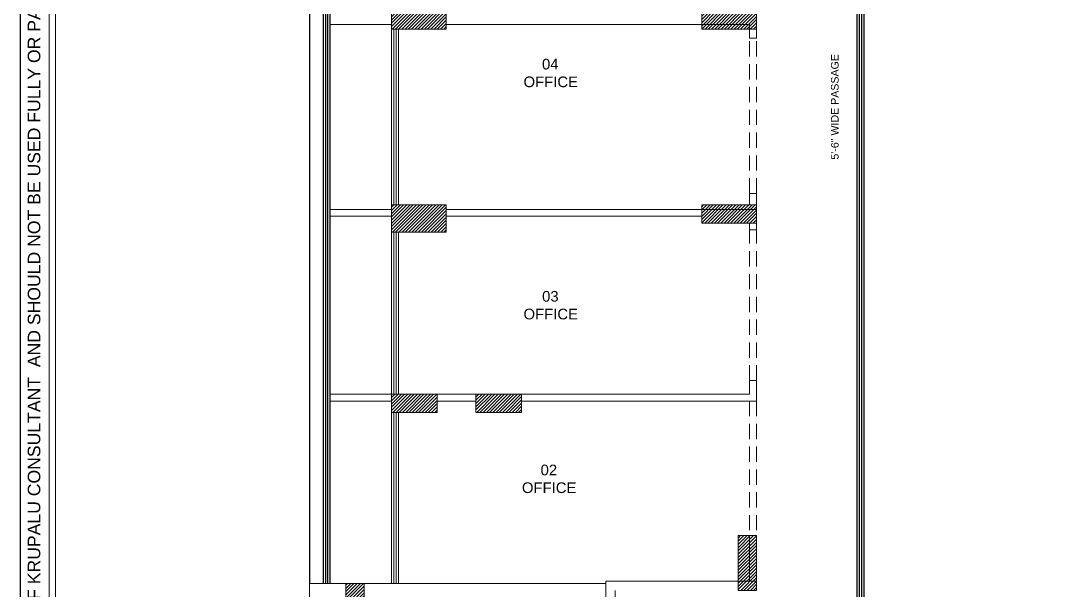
# Model space of a CAD drawing. Header units: inches. Extents: x 1807 to 67852, y 1160 to 20242.
# Drawn here: x 11298 to 11976, y 8657 to 9032 of the extents above; entities that cross this region are included whole.
import ezdxf

# ---------------------------------------------------------------- set-up
doc = ezdxf.new("R2010")
doc.units = ezdxf.units.IN
doc.header["$MEASUREMENT"] = 0
doc.linetypes.add('DASHED', pattern=[0.75, 0.5, -0.25])
for name, color, linetype, lineweight in [('02WINDOW & DOTTED', 8, 'Continuous', 20), ('4 upvc pip', 5, 'Continuous', 30), ('A-HATCH', 252, 'Continuous', 13), ('BLOCK', 7, 'Continuous', 0), ('column_01', 7, 'Continuous', 18), ('HATCH', 8, 'Continuous', 0), ('RAILING', 8, 'Continuous', 25), ('SHOP TEXT', 7, 'Continuous', 15), ('wall', 7, 'Continuous', 20)]:
    doc.layers.add(name, color=color, linetype=linetype, lineweight=lineweight)
doc.styles.add('Krupalu', font='arial.ttf', dxfattribs={"height": 8})
doc.styles.add('Krupalu 1', font='arial.ttf')
pattern_1 = [(45, (0, -2407.892066694796), (-1.060660171779821, 1.060660171779821), [])]

# ---------------------------------------------------------------- blocks, each defined once
blk = doc.blocks.new('rtytrut')
at = {"layer": 'HATCH'}
h = blk.add_hatch(dxfattribs=at)
h.set_pattern_fill('ANSI31', color=256, scale=12, style=0)
h.set_pattern_definition(pattern_1)
h.paths.add_polyline_path([(134987.6783400223, -630534.3932151609), (135023.6783400694, -630534.3932156317), (135023.6783399702, -630552.3932156387), (134987.6783399064, -630552.3932151624)])
h = blk.add_hatch(dxfattribs=at)
h.set_pattern_fill('ANSI31', color=256, scale=12, style=0)
h.set_pattern_definition(pattern_1)
h.paths.add_polyline_path([(135227.678340212, -630540.3932148621), (135191.6783401649, -630540.3932153329), (135191.6783402641, -630552.3932153399), (135227.6783403279, -630552.3932148636)])
h = blk.add_hatch(dxfattribs=at)
h.set_pattern_fill('ANSI31', color=256, scale=12, style=0)
h.set_pattern_definition(pattern_1)
h.paths.add_polyline_path([(134987.6783396145, -630685.8932153919), (135023.6783396615, -630685.8932149211), (135023.6783395623, -630667.8932149141), (134987.6783394985, -630667.8932153904)])
h = blk.add_hatch(dxfattribs=at)
h.set_pattern_fill('ANSI31', color=256, scale=12, style=0)
h.set_pattern_definition(pattern_1)
h.paths.add_polyline_path([(135227.6783392399, -630679.8932147734), (135191.6783391929, -630679.8932143026), (135191.6783392921, -630667.8932142956), (135227.6783393559, -630667.8932147719)])
h = blk.add_hatch(dxfattribs=at)
h.set_pattern_fill('ANSI31', color=256, scale=12, style=0)
h.set_pattern_definition(pattern_1)
h.paths.add_polyline_path([(134987.6783396541, -630804.3932148081), (135017.6783397011, -630804.3932143373), (135017.6783396019, -630792.3932143303), (134987.6783395381, -630792.3932148066)])
h = blk.add_hatch(dxfattribs=at)
h.set_pattern_fill('ANSI31', color=256, scale=12, style=0)
h.set_pattern_definition(pattern_1)
h.paths.add_polyline_path([(135073.1783393292, -630804.3932147392), (135043.1783392822, -630804.3932142684), (135043.1783393814, -630792.3932142614), (135073.1783394451, -630792.3932147376)])
h = blk.add_hatch(dxfattribs=at)
h.set_pattern_fill('ANSI31', color=256, scale=12, style=0)
h.set_pattern_definition(pattern_1)
h.paths.add_polyline_path([(135215.6783395884, -630921.393215023), (135215.6783400592, -630885.393214976), (135227.6783400662, -630885.3932150751), (135227.6783395899, -630921.3932151389)])
h = blk.add_hatch(dxfattribs=at)
h.set_pattern_fill('ANSI31', color=256, scale=12, style=0)
h.set_pattern_definition(pattern_1)
h.paths.add_polyline_path([(134969.6783374654, -630916.8932149205), (134969.6783369947, -630946.8932149676), (134957.6783369877, -630946.8932148684), (134957.6783374639, -630916.8932148046)])
at = {"layer": 'column_01'}
for points in [[(134987.6783400223, -630534.3932151609), (135023.6783400694, -630534.3932156317), (135023.6783399702, -630552.3932156387), (134987.6783399064, -630552.3932151624)], [(135227.678340212, -630540.3932148621), (135191.6783401649, -630540.3932153329), (135191.6783402641, -630552.3932153399), (135227.6783403279, -630552.3932148636)], [(134987.6783396145, -630685.8932153919), (135023.6783396615, -630685.8932149211), (135023.6783395623, -630667.8932149141), (134987.6783394985, -630667.8932153904)], [(135227.6783392399, -630679.8932147734), (135191.6783391929, -630679.8932143026), (135191.6783392921, -630667.8932142956), (135227.6783393559, -630667.8932147719)], [(134987.6783396541, -630804.3932148081), (135017.6783397011, -630804.3932143373), (135017.6783396019, -630792.3932143303), (134987.6783395381, -630792.3932148066)], [(135073.1783393292, -630804.3932147392), (135043.1783392822, -630804.3932142684), (135043.1783393814, -630792.3932142614), (135073.1783394451, -630792.3932147376)], [(135215.6783395884, -630921.393215023), (135215.6783400592, -630885.393214976), (135227.6783400662, -630885.3932150751), (135227.6783395899, -630921.3932151389)], [(134969.6783374654, -630916.8932149205), (134969.6783369947, -630946.8932149676), (134957.6783369877, -630946.8932148684), (134957.6783374639, -630916.8932148046)]]:
    blk.add_lwpolyline(points, close=True, dxfattribs=at)

msp = doc.modelspace()

# ---------------------------------------------------------------- linework, layer by layer
at = {"layer": '02WINDOW & DOTTED', "ltscale": 20}
for p, q in [((11541.84075324483, 9026.17488999074), (11541.84075324483, 8910.674889921589)), ((11541.84075324483, 9026.17488999074), (11541.84075324483, 8910.674889921589)), ((11541.84075324483, 9026.17488999074), (11541.84075324483, 8910.674889921589)), ((11541.84075324483, 9026.17488999074), (11541.84075324483, 8910.674889921589)), ((11543.34075324483, 9026.17488997095), (11543.34075324483, 8910.67488994138)), ((11543.34075324483, 9026.17488997095), (11543.34075324483, 8910.67488994138)), ((11543.34075324483, 9026.17488997095), (11543.34075324483, 8910.67488994138)), ((11543.34075324483, 9026.17488997095), (11543.34075324483, 8910.67488994138)), ((11544.84075324483, 9026.174889951042), (11544.84075324483, 8910.674889961287)), ((11544.84075324483, 9026.174889951042), (11544.84075324483, 8910.674889961287)), ((11544.84075324483, 9026.174889951042), (11544.84075324483, 8910.674889961287)), ((11544.84075324483, 9026.174889951042), (11544.84075324483, 8910.674889961287)), ((11546.34075324488, 9026.174889931252), (11546.34075324488, 8910.674889981077)), ((11546.34075324488, 9026.174889931252), (11546.34075324488, 8910.674889981077)), ((11546.34075324488, 9026.174889931252), (11546.34075324488, 8910.674889981077)), ((11546.34075324488, 9026.174889931252), (11546.34075324488, 8910.674889981077)), ((11541.84075324483, 8892.674889919144), (11541.84075324483, 8786.174890257214)), ((11541.84075324483, 8892.674889919144), (11541.84075324483, 8786.174890257214)), ((11541.84075324483, 8892.674889919144), (11541.84075324483, 8786.174890257214)), ((11541.84075324483, 8892.674889919144), (11541.84075324483, 8786.174890257214)), ((11543.34075324483, 8892.674889938819), (11543.34075324485, 8786.174890256982)), ((11543.34075324483, 8892.674889938819), (11543.34075324485, 8786.174890256982)), ((11543.34075324483, 8892.674889938819), (11543.34075324485, 8786.174890256982)), ((11543.34075324483, 8892.674889938819), (11543.34075324485, 8786.174890256982)), ((11544.84075324483, 8892.674889958376), (11544.84075324483, 8786.174890257098)), ((11544.84075324483, 8892.674889958376), (11544.84075324483, 8786.174890257098)), ((11544.84075324483, 8892.674889958376), (11544.84075324483, 8786.174890257098)), ((11544.84075324483, 8892.674889958376), (11544.84075324483, 8786.174890257098)), ((11546.34075324488, 8892.67488997805), (11546.34075324488, 8786.174890257098)), ((11546.34075324488, 8892.67488997805), (11546.34075324488, 8786.174890257098)), ((11546.34075324488, 8892.67488997805), (11546.34075324488, 8786.174890257098)), ((11546.34075324488, 8892.67488997805), (11546.34075324488, 8786.174890257098)), ((11541.84075324483, 8774.174890518683), (11541.84075324485, 8661.674890257214)), ((11541.84075324483, 8774.174890518683), (11541.84075324485, 8661.674890257214)), ((11541.84075324483, 8774.174890518683), (11541.84075324485, 8661.674890257214)), ((11541.84075324483, 8774.174890518683), (11541.84075324485, 8661.674890257214)), ((11543.34075324483, 8774.1748905422), (11543.34075324485, 8661.674890257214)), ((11543.34075324483, 8774.1748905422), (11543.34075324485, 8661.674890257214)), ((11543.34075324483, 8774.1748905422), (11543.34075324485, 8661.674890257214)), ((11543.34075324483, 8774.1748905422), (11543.34075324485, 8661.674890257214)), ((11544.84075324483, 8774.174890565715), (11544.84075324485, 8661.674890257214)), ((11544.84075324483, 8774.174890565715), (11544.84075324485, 8661.674890257214)), ((11544.84075324483, 8774.174890565715), (11544.84075324485, 8661.674890257214)), ((11544.84075324483, 8774.174890565715), (11544.84075324485, 8661.674890257214)), ((11546.34075324488, 8774.174890589231), (11546.34075324485, 8661.674890257214)), ((11546.34075324488, 8774.174890589231), (11546.34075324485, 8661.674890257214)), ((11546.34075324488, 8774.174890589231), (11546.34075324485, 8661.674890257214)), ((11546.34075324488, 8774.174890589231), (11546.34075324485, 8661.674890257214))]:
    msp.add_line(p, q, dxfattribs=at)
at = {"layer": '02WINDOW & DOTTED', "linetype": 'DASHED', "ltscale": 20}
for p, q in [((11777.34075365714, 8918.17489035314), (11777.34075365714, 9020.174890353373)), ((11777.34075365714, 8918.17489035314), (11777.34075365714, 9020.174890353373)), ((11777.34075365714, 8918.17489035314), (11777.34075365714, 9020.174890353373)), ((11777.34075365714, 8918.17489035314), (11777.34075365714, 9020.174890353373)), ((11781.84075365714, 8918.17489035314), (11781.84075365714, 9020.174890353373)), ((11781.84075365714, 8918.17489035314), (11781.84075365714, 9020.174890353373)), ((11781.84075365714, 8918.17489035314), (11781.84075365714, 9020.174890353373)), ((11781.84075365714, 8918.17489035314), (11781.84075365714, 9020.174890353373)), ((11777.34075365714, 8795.174890353257), (11777.34075365714, 8894.174890353373)), ((11777.34075365714, 8795.174890353257), (11777.34075365714, 8894.174890353373)), ((11777.34075365714, 8795.174890353257), (11777.34075365714, 8894.174890353373)), ((11777.34075365714, 8795.174890353257), (11777.34075365714, 8894.174890353373)), ((11781.84075365714, 8795.174890353257), (11781.84075365714, 8894.174890353373)), ((11781.84075365714, 8795.174890353257), (11781.84075365714, 8894.174890353373)), ((11781.84075365714, 8795.174890353257), (11781.84075365714, 8894.174890353373)), ((11781.84075365714, 8795.174890353257), (11781.84075365714, 8894.174890353373)), ((11777.34075365708, 8781.674890353257), (11777.34075300003, 8693.174890290742)), ((11777.34075365708, 8781.674890353257), (11777.34075300003, 8693.174890290742)), ((11777.34075365708, 8781.674890353257), (11777.34075300003, 8693.174890290742)), ((11777.34075365708, 8781.674890353257), (11777.34075300003, 8693.174890290742)), ((11781.84075365708, 8781.67489031612), (11781.84075300003, 8693.174890253606)), ((11781.84075365708, 8781.67489031612), (11781.84075300003, 8693.174890253606)), ((11781.84075365708, 8781.67489031612), (11781.84075300003, 8693.174890253606)), ((11781.84075365708, 8781.67489031612), (11781.84075300003, 8693.174890253606))]:
    msp.add_line(p, q, dxfattribs=at)
at = {"layer": '4 upvc pip'}
msp.add_lwpolyline([(11297.95126233416, 9838.79226470621), (13721.15252425352, 9838.79226470621), (13721.15252425352, 8125.417635068383), (11297.95126233416, 8125.417635068383)], close=True, dxfattribs=at)
at = {"layer": 'A-HATCH'}
for points in [[(13655.40475003916, 9820.026733048175), (11359.61924405588, 9820.026733048275, 0.4142135623730951), (11316.71679399205, 9777.124282984372), (11316.71679399205, 8191.165409282758, 0.4142135623730951), (11363.69903654837, 8144.183166726254), (13652.34557484106, 8144.183166726254, 0.4142135623730953), (13702.38699259562, 8194.224584480915), (13702.38699259562, 9773.044490491833, 0.4142135623730951)], [(13655.40475003916, 9815.856614902006), (11359.61924405588, 9815.85661490208, 0.4142135623730951), (11320.88691213806, 9777.124282984372), (11320.88691213806, 8191.165409282758, 0.4142135623730951), (11363.69903654837, 8148.353284872497), (13652.34557484106, 8148.353284872497, 0.4142135623731504), (13698.21687444937, 8194.224584480915), (13698.21687444937, 9773.044490491833, 0.4142135623731546)]]:
    msp.add_lwpolyline(points, format="xyb", close=True, dxfattribs=at)
at = {"layer": 'RAILING'}
for p, q in [((11487.83960552733, 9395.174890353373), (11487.83960552733, 8661.674890353257)), ((11487.83960552733, 9395.174890353373), (11487.83960552733, 8661.674890353257)), ((11487.83960552733, 9395.174890353373), (11487.83960552733, 8661.674890353257)), ((11487.83960552733, 9395.174890353373), (11487.83960552733, 8661.674890353257)), ((11496.83960552733, 9395.174890353373), (11496.83960552733, 8661.674890353257)), ((11496.83960552733, 9395.174890353373), (11496.83960552733, 8661.674890353257)), ((11496.83960552733, 9395.174890353373), (11496.83960552733, 8661.674890353257)), ((11496.83960552733, 9395.174890353373), (11496.83960552733, 8661.674890353257)), ((11498.33960552733, 9395.174890353373), (11498.33960552733, 8661.674890353257)), ((11498.33960552733, 9395.174890353373), (11498.33960552733, 8661.674890353257)), ((11498.33960552733, 9395.174890353373), (11498.33960552733, 8661.674890353257)), ((11498.33960552733, 9395.174890353373), (11498.33960552733, 8661.674890353257)), ((11499.83960552733, 9395.174890353373), (11499.83960552733, 8661.674890353257)), ((11499.83960552733, 9395.174890353373), (11499.83960552733, 8661.674890353257)), ((11499.83960552733, 9395.174890353373), (11499.83960552733, 8661.674890353257)), ((11499.83960552733, 9395.174890353373), (11499.83960552733, 8661.674890353257)), ((11501.33960552733, 9395.174890353373), (11501.33960552733, 8661.674890353257)), ((11501.33960552733, 9395.174890353373), (11501.33960552733, 8661.674890353257)), ((11501.33960552733, 9395.174890353373), (11501.33960552733, 8661.674890353257)), ((11501.33960552733, 9395.174890353373), (11501.33960552733, 8661.674890353257)), ((11847.83960552733, 9372.67489035314), (11847.83960552738, 8363.174890664552)), ((11847.83960552733, 9372.67489035314), (11847.83960552738, 8363.174890664552)), ((11847.83960552733, 9372.67489035314), (11847.83960552738, 8363.174890664552)), ((11847.83960552733, 9372.67489035314), (11847.83960552738, 8363.174890664552)), ((11849.33960552733, 9372.67489035314), (11849.33960552738, 8361.674890664552)), ((11849.33960552733, 9372.67489035314), (11849.33960552738, 8361.674890664552)), ((11849.33960552733, 9372.67489035314), (11849.33960552738, 8361.674890664552)), ((11849.33960552733, 9372.67489035314), (11849.33960552738, 8361.674890664552)), ((11850.83960552733, 9368.17489035314), (11850.83960552738, 8360.174890664552)), ((11850.83960552733, 9368.17489035314), (11850.83960552738, 8360.174890664552)), ((11850.83960552733, 9368.17489035314), (11850.83960552738, 8360.174890664552)), ((11850.83960552733, 9368.17489035314), (11850.83960552738, 8360.174890664552)), ((11852.33960552733, 9368.17489035314), (11852.33960552738, 8358.674890664552)), ((11852.33960552733, 9368.17489035314), (11852.33960552738, 8358.674890664552)), ((11852.33960552733, 9368.17489035314), (11852.33960552738, 8358.674890664552)), ((11852.33960552733, 9368.17489035314), (11852.33960552738, 8358.674890664552))]:
    msp.add_line(p, q, dxfattribs=at)
at = {"layer": 'wall'}
for p, q in [((11781.84075365714, 9042.67489035314), (11781.84075365714, 9020.174890353257)), ((11781.84075365714, 9042.67489035314), (11781.84075365714, 9020.174890353257)), ((11781.84075365714, 9042.67489035314), (11781.84075365714, 9020.174890353257)), ((11781.84075365714, 9042.67489035314), (11781.84075365714, 9020.174890353257)), ((11541.84075402973, 9029.174890353257), (11501.33960552733, 9029.174890353024)), ((11541.84075402973, 9029.174890353257), (11501.33960552733, 9029.174890353024)), ((11541.84075402973, 9029.174890353257), (11501.33960552733, 9029.174890353024)), ((11541.84075402973, 9029.174890353257), (11501.33960552733, 9029.174890353024)), ((11541.84075407944, 9026.17488948084), (11541.84075402973, 9029.174890353257)), ((11541.84075407944, 9026.17488948084), (11541.84075402973, 9029.174890353257)), ((11541.84075407944, 9026.17488948084), (11541.84075402973, 9029.174890353257)), ((11541.84075407944, 9026.17488948084), (11541.84075402973, 9029.174890353257)), ((11577.84075403334, 9029.174890353257), (11777.34075365714, 9029.17489035314)), ((11577.8407539941, 9026.174889282469), (11577.84075403334, 9029.174890353257)), ((11577.84075403334, 9029.174890353257), (11777.34075365714, 9029.17489035314)), ((11577.8407539941, 9026.174889282469), (11577.84075403334, 9029.174890353257)), ((11577.84075403334, 9029.174890353257), (11777.34075365714, 9029.17489035314)), ((11577.84075403334, 9029.174890353257), (11777.34075365714, 9029.17489035314)), ((11577.8407539941, 9026.174889282469), (11577.84075403334, 9029.174890353257)), ((11577.8407539941, 9026.174889282469), (11577.84075403334, 9029.174890353257)), ((11777.34075365714, 9029.174890353257), (11777.34075365714, 9020.17489035314)), ((11777.34075365714, 9029.174890353257), (11777.34075365714, 9020.17489035314)), ((11777.34075365714, 9029.174890353257), (11777.34075365714, 9020.17489035314)), ((11777.34075365714, 9029.174890353257), (11777.34075365714, 9020.17489035314)), ((11541.84075407944, 9026.17488948084), (11577.8407539941, 9026.174889282469)), ((11541.84075407944, 9026.17488948084), (11577.8407539941, 9026.174889282469)), ((11541.84075407944, 9026.17488948084), (11577.8407539941, 9026.174889282469)), ((11541.84075407944, 9026.17488948084), (11577.8407539941, 9026.174889282469)), ((11777.34075365711, 9020.17489035314), (11781.84075365714, 9020.174890353257)), ((11777.34075365711, 9020.17489035314), (11781.84075365714, 9020.174890353257)), ((11777.34075365711, 9020.17489035314), (11781.84075365714, 9020.174890353257)), ((11777.34075365711, 9020.17489035314), (11781.84075365714, 9020.174890353257)), ((11777.34075365711, 8918.17489035314), (11781.84075365714, 8918.17489035314)), ((11777.34075365714, 8918.17489035314), (11777.34075365711, 8910.674890599825)), ((11777.34075365711, 8918.17489035314), (11781.84075365714, 8918.17489035314)), ((11777.34075365714, 8918.17489035314), (11777.34075365711, 8910.674890599825)), ((11777.34075365711, 8918.17489035314), (11781.84075365714, 8918.17489035314)), ((11777.34075365714, 8918.17489035314), (11777.34075365711, 8910.674890599825)), ((11777.34075365711, 8918.17489035314), (11781.84075365714, 8918.17489035314)), ((11777.34075365714, 8918.17489035314), (11777.34075365711, 8910.674890599825)), ((11781.84075365714, 8918.17489035314), (11781.84075365714, 8894.174890353257)), ((11781.84075365714, 8918.17489035314), (11781.84075365714, 8894.174890353257)), ((11781.84075365714, 8918.17489035314), (11781.84075365714, 8894.174890353257)), ((11781.84075365714, 8918.17489035314), (11781.84075365714, 8894.174890353257)), ((11541.84075357076, 8907.674890353257), (11501.33960552733, 8907.674890353257)), ((11541.84075357076, 8907.674890353257), (11501.33960552733, 8907.674890353257)), ((11541.84075357076, 8907.674890353257), (11501.33960552733, 8907.674890353257)), ((11541.84075357076, 8907.674890353257), (11501.33960552733, 8907.674890353257)), ((11541.84075362187, 8907.674890353257), (11541.84075365595, 8910.674890216003)), ((11541.84075365595, 8910.674890216003), (11577.84075358624, 8910.674890216003)), ((11541.84075362187, 8907.674890353257), (11541.84075365595, 8910.674890216003)), ((11541.84075365595, 8910.674890216003), (11577.84075358624, 8910.674890216003)), ((11541.84075365595, 8910.674890216003), (11577.84075358624, 8910.674890216003)), ((11541.84075362187, 8907.674890353257), (11541.84075365595, 8910.674890216003)), ((11541.84075362187, 8907.674890353257), (11541.84075365595, 8910.674890216003)), ((11541.84075365595, 8910.674890216003), (11577.84075358624, 8910.674890216003)), ((11577.84075358624, 8910.674890216003), (11577.84075358624, 8907.67489035314)), ((11577.84075358624, 8910.674890216003), (11577.84075358624, 8907.67489035314)), ((11577.84075358624, 8910.674890216003), (11577.84075358624, 8907.67489035314)), ((11577.84075358624, 8910.674890216003), (11577.84075358624, 8907.67489035314)), ((11577.84075358624, 8907.67489035314), (11781.84075365714, 8907.674890353024)), ((11577.84075358624, 8907.67489035314), (11781.84075365714, 8907.674890353024)), ((11577.84075358624, 8907.67489035314), (11781.84075365714, 8907.674890353024)), ((11577.84075358624, 8907.67489035314), (11781.84075365714, 8907.674890353024)), ((11541.84075357076, 8903.174890353257), (11501.33960552733, 8903.174890353257)), ((11541.84075357076, 8903.174890353257), (11501.33960552733, 8903.174890353257)), ((11541.84075357076, 8903.174890353257), (11501.33960552733, 8903.174890353257)), ((11541.84075357076, 8903.174890353257), (11501.33960552733, 8903.174890353257)), ((11541.84075345152, 8892.67488993684), (11541.84075357076, 8903.17489035314)), ((11541.84075345152, 8892.67488993684), (11541.84075357076, 8903.17489035314)), ((11541.84075345152, 8892.67488993684), (11541.84075357076, 8903.17489035314)), ((11541.84075345152, 8892.67488993684), (11541.84075357076, 8903.17489035314)), ((11577.84075358624, 8903.17489035349), (11745.8407532764, 8903.174890353257)), ((11577.84075358624, 8903.17489035349), (11577.84075358624, 8892.67488993684)), ((11577.84075358624, 8903.17489035349), (11745.8407532764, 8903.174890353257)), ((11577.84075358624, 8903.17489035349), (11577.84075358624, 8892.67488993684)), ((11577.84075358624, 8903.17489035349), (11745.8407532764, 8903.174890353257)), ((11577.84075358624, 8903.17489035349), (11745.8407532764, 8903.174890353257)), ((11577.84075358624, 8903.17489035349), (11577.84075358624, 8892.67488993684)), ((11577.84075358624, 8903.17489035349), (11577.84075358624, 8892.67488993684)), ((11777.34075365711, 8898.674890353257), (11777.34075365711, 8894.174890353257)), ((11777.34075365711, 8898.674890353257), (11777.34075365711, 8894.174890353257)), ((11777.34075365711, 8898.674890353257), (11777.34075365711, 8894.174890353257)), ((11777.34075365711, 8898.674890353257), (11777.34075365711, 8894.174890353257)), ((11777.34075365711, 8894.174890353257), (11781.84075365714, 8894.174890353257)), ((11777.34075365711, 8894.174890353257), (11781.84075365714, 8894.174890353257)), ((11777.34075365711, 8894.174890353257), (11781.84075365714, 8894.174890353257)), ((11777.34075365711, 8894.174890353257), (11781.84075365714, 8894.174890353257)), ((11541.84075345152, 8892.67488993684), (11577.84075358624, 8892.67488993684)), ((11541.84075345152, 8892.67488993684), (11577.84075358624, 8892.67488993684)), ((11541.84075345152, 8892.67488993684), (11577.84075358624, 8892.67488993684)), ((11541.84075345152, 8892.67488993684), (11577.84075358624, 8892.67488993684)), ((11777.34075365711, 8795.17489035314), (11781.84075365714, 8795.174890353257)), ((11777.34075365711, 8795.17489035314), (11777.34075365711, 8786.17489035314)), ((11777.34075365711, 8795.17489035314), (11781.84075365714, 8795.174890353257)), ((11777.34075365711, 8795.17489035314), (11777.34075365711, 8786.17489035314)), ((11777.34075365711, 8795.17489035314), (11781.84075365714, 8795.174890353257)), ((11777.34075365711, 8795.17489035314), (11777.34075365711, 8786.17489035314)), ((11777.34075365711, 8795.17489035314), (11781.84075365714, 8795.174890353257)), ((11777.34075365711, 8795.17489035314), (11777.34075365711, 8786.17489035314)), ((11781.84075365714, 8795.174890353257), (11781.84075365708, 8781.67489031612)), ((11781.84075365714, 8795.174890353257), (11781.84075365708, 8781.67489031612)), ((11781.84075365714, 8795.174890353257), (11781.84075365708, 8781.67489031612)), ((11781.84075365714, 8795.174890353257), (11781.84075365708, 8781.67489031612)), ((11541.84075353095, 8786.17489035314), (11501.33960552733, 8786.174890353373)), ((11541.84075353095, 8786.17489035314), (11501.33960552733, 8786.174890353373)), ((11541.84075353095, 8786.17489035314), (11501.33960552733, 8786.174890353373)), ((11541.84075353095, 8786.17489035314), (11501.33960552733, 8786.174890353373)), ((11541.84075353095, 8786.17489035314), (11777.34075365711, 8786.17489035314)), ((11541.84075353095, 8786.17489035314), (11777.34075365711, 8786.17489035314)), ((11541.84075353095, 8786.17489035314), (11777.34075365711, 8786.17489035314)), ((11541.84075353095, 8786.17489035314), (11777.34075365711, 8786.17489035314)), ((11541.84075353095, 8781.67489035314), (11501.33960552733, 8781.67489035314)), ((11541.84075353095, 8781.67489035314), (11501.33960552733, 8781.67489035314)), ((11541.84075353095, 8781.67489035314), (11501.33960552733, 8781.67489035314)), ((11541.84075353095, 8781.67489035314), (11501.33960552733, 8781.67489035314)), ((11571.84075366302, 8781.674890353257), (11597.34075340527, 8781.674890353257)), ((11571.84075366302, 8781.674890353257), (11597.34075340527, 8781.674890353257)), ((11571.84075366302, 8781.674890353257), (11597.34075340527, 8781.674890353257)), ((11571.84075366302, 8781.674890353257), (11597.34075340527, 8781.674890353257)), ((11627.34075335312, 8781.674890353257), (11781.84075365708, 8781.674890353257)), ((11627.34075335312, 8781.674890353257), (11781.84075365708, 8781.674890353257)), ((11627.34075335312, 8781.674890353257), (11781.84075365708, 8781.674890353257)), ((11627.34075335312, 8781.674890353257), (11781.84075365708, 8781.674890353257)), ((11777.34075365711, 8693.174890290858), (11777.34075365714, 8663.174890353257)), ((11781.84075409015, 8693.174890253606), (11777.34075365711, 8693.174890253606)), ((11777.34075365711, 8693.174890290858), (11777.34075365714, 8663.174890353257)), ((11781.84075409015, 8693.174890253606), (11777.34075365711, 8693.174890253606)), ((11781.84075409015, 8693.174890253606), (11777.34075365711, 8693.174890253606)), ((11777.34075365711, 8693.174890290858), (11777.34075365714, 8663.174890353257)), ((11777.34075365711, 8693.174890290858), (11777.34075365714, 8663.174890353257)), ((11781.84075409015, 8693.174890253606), (11777.34075365711, 8693.174890253606)), ((11781.84075365714, 8693.174890253606), (11781.84075365714, 8657.174890356982)), ((11781.84075365714, 8693.174890253606), (11781.84075365714, 8657.174890356982)), ((11781.84075365714, 8693.174890253606), (11781.84075365714, 8657.174890356982)), ((11781.84075365714, 8693.174890253606), (11781.84075365714, 8657.174890356982)), ((11682.83960552733, 8663.174890353257), (11781.84075365714, 8663.174890353257)), ((11682.83960552733, 8663.174890353257), (11682.83960552733, 8591.17489035314)), ((11682.83960552733, 8663.174890353257), (11781.84075365714, 8663.174890353257)), ((11682.83960552733, 8663.174890353257), (11682.83960552733, 8591.17489035314)), ((11682.83960552733, 8663.174890353257), (11781.84075365714, 8663.174890353257)), ((11682.83960552733, 8663.174890353257), (11682.83960552733, 8591.17489035314)), ((11682.83960552733, 8663.174890353257), (11781.84075365714, 8663.174890353257)), ((11682.83960552733, 8663.174890353257), (11682.83960552733, 8591.17489035314)), ((11487.83960552733, 8661.674890353257), (11682.83960552733, 8661.674890353373)), ((11487.83960552733, 8661.674890353257), (11487.83960552733, 8652.674890353257)), ((11487.83960552733, 8661.674890353257), (11682.83960552733, 8661.674890353373)), ((11487.83960552733, 8661.674890353257), (11487.83960552733, 8652.674890353257)), ((11487.83960552733, 8661.674890353257), (11682.83960552733, 8661.674890353373)), ((11487.83960552733, 8661.674890353257), (11682.83960552733, 8661.674890353373)), ((11487.83960552733, 8661.674890353257), (11487.83960552733, 8652.674890353257)), ((11487.83960552733, 8661.674890353257), (11487.83960552733, 8652.674890353257)), ((11688.83960552733, 8657.174890356982), (11688.83960552733, 8597.174890353257)), ((11688.83960552733, 8657.174890356982), (11688.83960552733, 8597.174890353257)), ((11688.83960552733, 8657.174890356982), (11688.83960552733, 8597.174890353257)), ((11688.83960552733, 8657.174890356982), (11688.83960552733, 8597.174890353257))]:
    msp.add_line(p, q, dxfattribs=at)
for points in [[(11777.34075432062, 9026.174890422059), (11745.84075428808, 9026.174889988877), (11745.84075426328, 9029.174890353257)], [(11777.34075432062, 9026.174890422059), (11745.84075428808, 9026.174889988877), (11745.84075426328, 9029.174890353257)], [(11777.34075432062, 9026.174890422059), (11745.84075428808, 9026.174889988877), (11745.84075426328, 9029.174890353257)], [(11777.34075432062, 9026.174890422059), (11745.84075428808, 9026.174889988877), (11745.84075426328, 9029.174890353257)], [(11745.84075333592, 8907.67489035314), (11745.84075337562, 8910.674891033123), (11777.34075365711, 8910.674890599825)], [(11745.84075333592, 8907.67489035314), (11745.84075337562, 8910.674891033123), (11777.34075365711, 8910.674890599825)], [(11745.84075333592, 8907.67489035314), (11745.84075337562, 8910.674891033123), (11777.34075365711, 8910.674890599825)], [(11745.84075333592, 8907.67489035314), (11745.84075337562, 8910.674891033123), (11777.34075365711, 8910.674890599825)], [(11777.34075365711, 8898.674890353257), (11745.84075321686, 8898.674890613678), (11745.8407532764, 8903.174890353257)], [(11777.34075365711, 8898.674890353257), (11745.84075321686, 8898.674890613678), (11745.8407532764, 8903.174890353257)], [(11777.34075365711, 8898.674890353257), (11745.84075321686, 8898.674890613678), (11745.8407532764, 8903.174890353257)], [(11777.34075365711, 8898.674890353257), (11745.84075321686, 8898.674890613678), (11745.8407532764, 8903.174890353257)], [(11597.34075340527, 8786.17489035314), (11597.34075340527, 8786.174891067349), (11627.34075335312, 8786.174891067349)], [(11597.34075340527, 8786.17489035314), (11597.34075340527, 8786.174891067349), (11627.34075335312, 8786.174891067349)], [(11597.34075340527, 8786.17489035314), (11597.34075340527, 8786.174891067349), (11627.34075335312, 8786.174891067349)], [(11597.34075340527, 8786.17489035314), (11597.34075340527, 8786.174891067349), (11627.34075335312, 8786.174891067349)], [(11541.84075360551, 8781.67489035314), (11541.84075372978, 8774.174890518683), (11571.84075372501, 8774.174890991446), (11571.84075366302, 8781.674890353257)], [(11541.84075360551, 8781.67489035314), (11541.84075372978, 8774.174890518683), (11571.84075372501, 8774.174890991446), (11571.84075366302, 8781.674890353257)], [(11541.84075360551, 8781.67489035314), (11541.84075372978, 8774.174890518683), (11571.84075372501, 8774.174890991446), (11571.84075366302, 8781.674890353257)], [(11541.84075360551, 8781.67489035314), (11541.84075372978, 8774.174890518683), (11571.84075372501, 8774.174890991446), (11571.84075366302, 8781.674890353257)], [(11627.34075335312, 8781.674890353257), (11627.34075335312, 8774.17489058958), (11597.34075340527, 8774.17489058958), (11597.34075340527, 8781.674890353257)], [(11627.34075335312, 8781.674890353257), (11627.34075335312, 8774.17489058958), (11597.34075340527, 8774.17489058958), (11597.34075340527, 8781.674890353257)], [(11627.34075335312, 8781.674890353257), (11627.34075335312, 8774.17489058958), (11597.34075340527, 8774.17489058958), (11597.34075340527, 8781.674890353257)], [(11627.34075335312, 8781.674890353257), (11627.34075335312, 8774.17489058958), (11597.34075340527, 8774.17489058958), (11597.34075340527, 8781.674890353257)]]:
    msp.add_lwpolyline(points, dxfattribs=at)

# ---------------------------------------------------------------- block references
at = {"layer": 'column_01'}
msp.add_blockref('rtytrut', (-123445.8375859761, 639578.5681053287), dxfattribs=at)
msp.add_blockref('rtytrut', (-123445.8375859761, 639578.5681053287), dxfattribs=at)
msp.add_blockref('rtytrut', (-123445.8375859761, 639578.5681053287), dxfattribs=at)
msp.add_blockref('rtytrut', (-123445.8375859761, 639578.5681053287), dxfattribs=at)

# ---------------------------------------------------------------- texts
at = {"layer": 'BLOCK', "style": 'Krupalu'}
msp.add_text('THIS DRAWING IS THE PROPERTY OF KRUPALU CONSULTANT  AND SHOULD NOT BE USED FULLY OR PARTLY FOR ANY OTHER PURPOSE OTHER THAN THAT ISSUED FOR WITHOUT THE PRIOR PERMISSION.', height=8.283472713547171, rotation=90, dxfattribs=at).set_placement((11310.91544365476, 8445.84551393841))
at = {"layer": 'SHOP TEXT', "ltscale": 0.1, "style": 'Krupalu 1'}
msp.add_text('5\'-6" WIDE PASSAGE', height=5, rotation=90, dxfattribs=at).set_placement((11835.84042613247, 8940.384046525724))
msp.add_text('5\'-6" WIDE PASSAGE', height=5, rotation=90, dxfattribs=at).set_placement((11835.84042613247, 8940.384046525724))
msp.add_text('5\'-6" WIDE PASSAGE', height=5, rotation=90, dxfattribs=at).set_placement((11835.84042613247, 8940.384046525724))
msp.add_text('5\'-6" WIDE PASSAGE', height=5, rotation=90, dxfattribs=at).set_placement((11835.84042613247, 8940.384046525724))
for s, p in [('04 ', (11640.78695172084, 8999.699460761534)), ('04 ', (11640.78695172084, 8999.699460761534)), ('04 ', (11640.78695172084, 8999.699460761534)), ('04 ', (11640.78695172084, 8999.699460761534)), ('OFFICE', (11628.64965518864, 8988.032794094906)), ('OFFICE', (11628.64965518864, 8988.032794094906)), ('OFFICE', (11628.64965518864, 8988.032794094906)), ('OFFICE', (11628.64965518864, 8988.032794094906)), ('03', (11640.86869269747, 8847.0241921173)), ('03', (11640.86869269747, 8847.0241921173)), ('03', (11640.86869269747, 8847.0241921173)), ('03', (11640.86869269747, 8847.0241921173)), ('OFFICE', (11628.64965518864, 8835.357525450672)), ('OFFICE', (11628.64965518864, 8835.357525450672)), ('OFFICE', (11628.64965518864, 8835.357525450672)), ('OFFICE', (11628.64965518864, 8835.357525450672)), ('02', (11639.87493771344, 8732.846347154147)), ('02', (11639.87493771344, 8732.846347154147)), ('02', (11639.87493771344, 8732.846347154147)), ('02', (11639.87493771344, 8732.846347154147)), ('OFFICE', (11627.5964522216, 8721.17968048752)), ('OFFICE', (11627.5964522216, 8721.17968048752)), ('OFFICE', (11627.5964522216, 8721.17968048752)), ('OFFICE', (11627.5964522216, 8721.17968048752))]:
    msp.add_text(s, height=7, dxfattribs=at).set_placement(p)

doc.saveas('drawing.dxf')
